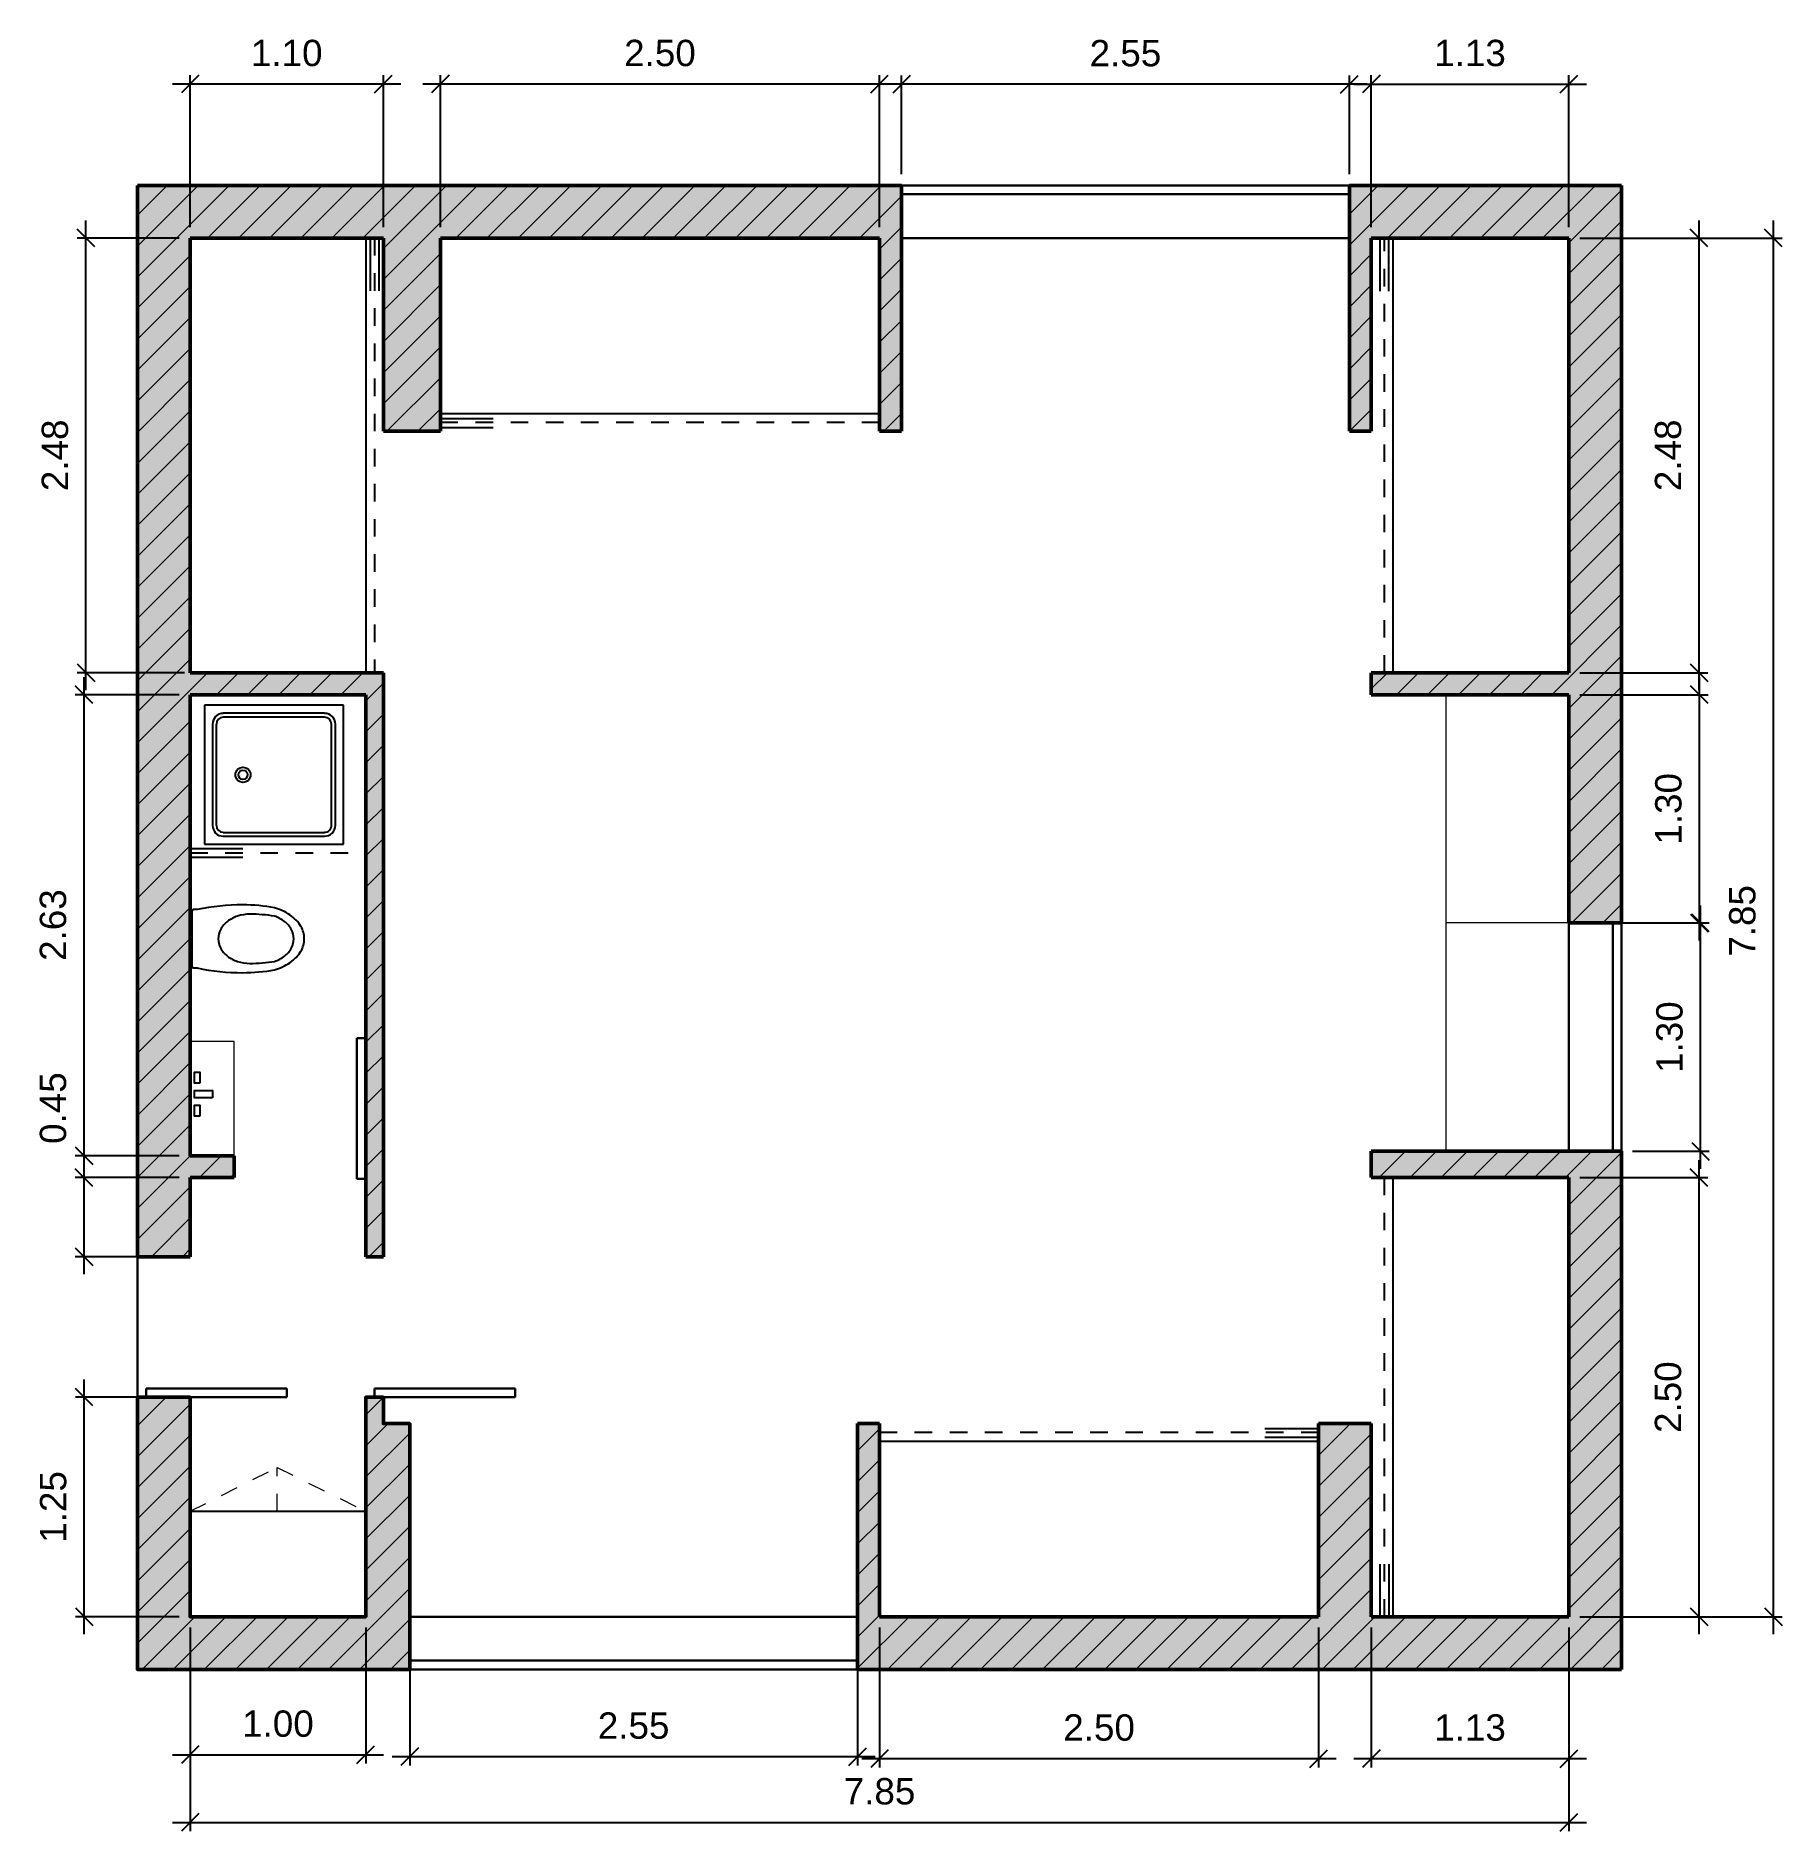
# Model space of a CAD drawing. Header units: inches. Extents: x 11.9 to 21.9, y 16.5 to 26.8.
import ezdxf

# ---------------------------------------------------------------- set-up
doc = ezdxf.new("R2010")
doc.units = ezdxf.units.IN
doc.header["$MEASUREMENT"] = 0
doc.linetypes.add('ACAD_ISO02W100', pattern=[15, 12, -3])
doc.linetypes.add('DASHED2', pattern=[0.375, 0.25, -0.125])
for name, color, linetype in [('Arredi', 7, 'Continuous'), ('OR-SN', 7, 'Continuous'), ('Particularity', 7, 'Continuous'), ('Structure', 7, 'Continuous'), ('Windows', 7, 'Continuous')]:
    doc.layers.add(name, color=color, linetype=linetype)
doc.layers.add('Quote interne', color=7, linetype='Continuous', plot=False)
doc.styles.get("Standard").update_dxf_attribs({"font": 'Arial.ttf'})
doc.linetypes.add('ZIGZAG', pattern='A,0.0001,-0.2,[131,ltypeshp.shx,S=0.2,R=0,X=-0.2,Y=0],-0.4,[131,ltypeshp.shx,S=0.2,R=180,X=0.2,Y=0],-0.2', length=0.8001)
doc.dimstyles.get("Standard").update_dxf_attribs({"dimtxt": 0.15, "dimasz": 0.1, "dimexe": 0.05, "dimexo": 0.0625, "dimgap": 0.1, "dimtad": 1, "dimzin": 0, "dimdsep": 46, "dimtxsty": 'Standard', "dimblk": 'OBLIQUE', "dimblk1": 'OBLIQUE', "dimblk2": 'OBLIQUE', "dimcen": 0.09, "dimdle": 0.1, "dimadec": 0, "dimazin": 0, "dimtfac": 1, "dimtofl": 0, "dimtmove": 0, "dimatfit": 3, "dimldrblk": 'OBLIQUE', "dimfxl": 1, "dimtolj": 1, "dimtzin": 0, "dimarcsym": 1})

# ---------------------------------------------------------------- blocks, each defined once
blk = doc.blocks.new('_Oblique')
at = {"color": 0, "linetype": 'ByBlock', "lineweight": -2}
blk.add_line((-0.5, -0.5), (0.5, 0.5), dxfattribs=at)
blk = doc.blocks.new('*D21')
at = {"layer": 'Quote interne', "color": 0, "lineweight": -2, "ltscale": 3, "transparency": 16777216}
for p, q in [((12.792, 17.707), (12.792, 16.548)), ((20.642, 17.707), (20.642, 16.548)), ((12.692, 16.598), (20.742, 16.598))]:
    blk.add_line(p, q, dxfattribs=at)
at = {"layer": 'Quote interne', "color": 0, "lineweight": -2, "ltscale": 3, "transparency": 16777216, "xscale": 0.1, "yscale": 0.1, "zscale": 0.1, "rotation": 180}
blk.add_blockref('_Oblique', (12.792, 16.598), dxfattribs=at)
at = {"layer": 'Quote interne', "color": 0, "lineweight": -2, "ltscale": 3, "transparency": 16777216, "xscale": 0.1, "yscale": 0.1, "zscale": 0.1}
blk.add_blockref('_Oblique', (20.642, 16.598), dxfattribs=at)
at = {"layer": 'Quote interne', "color": 0, "lineweight": 20, "ltscale": 3, "transparency": 16777216, "insert": (16.717, 16.774), "char_height": 0.15, "attachment_point": 5}
blk.add_mtext('\\A1;7.85', dxfattribs=at)
blk = doc.blocks.new('*D22')
at = {"layer": 'Quote interne', "color": 0, "lineweight": -2, "ltscale": 3, "transparency": 16777216}
for p, q in [((12.792, 17.707), (12.792, 16.933)), ((13.792, 17.707), (13.792, 16.933)), ((12.692, 16.983), (13.892, 16.983))]:
    blk.add_line(p, q, dxfattribs=at)
at = {"layer": 'Quote interne', "color": 0, "lineweight": -2, "ltscale": 3, "transparency": 16777216, "xscale": 0.1, "yscale": 0.1, "zscale": 0.1, "rotation": 180}
blk.add_blockref('_Oblique', (12.792, 16.983), dxfattribs=at)
at = {"layer": 'Quote interne', "color": 0, "lineweight": -2, "ltscale": 3, "transparency": 16777216, "xscale": 0.1, "yscale": 0.1, "zscale": 0.1}
blk.add_blockref('_Oblique', (13.792, 16.983), dxfattribs=at)
at = {"layer": 'Quote interne', "color": 0, "lineweight": 20, "ltscale": 3, "transparency": 16777216, "insert": (13.292, 17.159), "char_height": 0.15, "attachment_point": 5}
blk.add_mtext('\\A1;1.00', dxfattribs=at)
blk = doc.blocks.new('*D23')
at = {"layer": 'Quote interne', "color": 0, "lineweight": -2, "ltscale": 3, "transparency": 16777216}
for p, q in [((14.042, 17.707), (14.042, 16.922)), ((16.592, 17.707), (16.592, 16.922)), ((13.942, 16.972), (16.692, 16.972))]:
    blk.add_line(p, q, dxfattribs=at)
at = {"layer": 'Quote interne', "color": 0, "lineweight": -2, "ltscale": 3, "transparency": 16777216, "xscale": 0.1, "yscale": 0.1, "zscale": 0.1, "rotation": 180}
blk.add_blockref('_Oblique', (14.042, 16.972), dxfattribs=at)
at = {"layer": 'Quote interne', "color": 0, "lineweight": -2, "ltscale": 3, "transparency": 16777216, "xscale": 0.1, "yscale": 0.1, "zscale": 0.1}
blk.add_blockref('_Oblique', (16.592, 16.972), dxfattribs=at)
at = {"layer": 'Quote interne', "color": 0, "lineweight": 20, "ltscale": 3, "transparency": 16777216, "insert": (15.317, 17.148), "char_height": 0.15, "attachment_point": 5}
blk.add_mtext('\\A1;2.55', dxfattribs=at)
blk = doc.blocks.new('*D24')
at = {"layer": 'Quote interne', "color": 0, "lineweight": -2, "ltscale": 3, "transparency": 16777216}
for p, q in [((16.717, 17.707), (16.717, 16.911)), ((19.217, 17.707), (19.217, 16.911)), ((16.617, 16.961), (19.317, 16.961))]:
    blk.add_line(p, q, dxfattribs=at)
at = {"layer": 'Quote interne', "color": 0, "lineweight": -2, "ltscale": 3, "transparency": 16777216, "xscale": 0.1, "yscale": 0.1, "zscale": 0.1, "rotation": 180}
blk.add_blockref('_Oblique', (16.717, 16.961), dxfattribs=at)
at = {"layer": 'Quote interne', "color": 0, "lineweight": -2, "ltscale": 3, "transparency": 16777216, "xscale": 0.1, "yscale": 0.1, "zscale": 0.1}
blk.add_blockref('_Oblique', (19.217, 16.961), dxfattribs=at)
at = {"layer": 'Quote interne', "color": 0, "lineweight": 20, "ltscale": 3, "transparency": 16777216, "insert": (17.967, 17.137), "char_height": 0.15, "attachment_point": 5}
blk.add_mtext('\\A1;2.50', dxfattribs=at)
blk = doc.blocks.new('*D25')
at = {"layer": 'Quote interne', "color": 0, "lineweight": -2, "ltscale": 3, "transparency": 16777216}
for p, q in [((19.517, 17.707), (19.517, 16.911)), ((20.642, 17.707), (20.642, 16.911)), ((19.417, 16.961), (20.742, 16.961))]:
    blk.add_line(p, q, dxfattribs=at)
at = {"layer": 'Quote interne', "color": 0, "lineweight": -2, "ltscale": 3, "transparency": 16777216, "xscale": 0.1, "yscale": 0.1, "zscale": 0.1, "rotation": 180}
blk.add_blockref('_Oblique', (19.517, 16.961), dxfattribs=at)
at = {"layer": 'Quote interne', "color": 0, "lineweight": -2, "ltscale": 3, "transparency": 16777216, "xscale": 0.1, "yscale": 0.1, "zscale": 0.1}
blk.add_blockref('_Oblique', (20.642, 16.961), dxfattribs=at)
at = {"layer": 'Quote interne', "color": 0, "lineweight": 20, "ltscale": 3, "transparency": 16777216, "insert": (20.079, 17.137), "char_height": 0.15, "attachment_point": 5}
blk.add_mtext('\\A1;1.13', dxfattribs=at)
blk = doc.blocks.new('*D26')
at = {"layer": 'Quote interne', "color": 0, "lineweight": -2, "ltscale": 3, "transparency": 16777216}
for p, q in [((21.806, 17.669), (21.806, 25.719)), ((20.704, 25.619), (21.856, 25.619)), ((20.704, 17.769), (21.856, 17.769))]:
    blk.add_line(p, q, dxfattribs=at)
at = {"layer": 'Quote interne', "color": 0, "lineweight": -2, "ltscale": 3, "transparency": 16777216, "xscale": 0.1, "yscale": 0.1, "zscale": 0.1}
for p, rotation in [((21.806, 25.619), 90), ((21.806, 17.769), 270)]:
    blk.add_blockref('_Oblique', p, dxfattribs=dict(at, rotation=rotation))
at = {"layer": 'Quote interne', "color": 0, "lineweight": 20, "ltscale": 3, "transparency": 16777216, "insert": (21.63, 21.731), "char_height": 0.15, "attachment_point": 5, "rotation": 90}
blk.add_mtext('\\A1;7.85', dxfattribs=at)
blk = doc.blocks.new('*D27')
at = {"layer": 'Quote interne', "color": 0, "lineweight": -2, "ltscale": 3, "transparency": 16777216}
for p, q in [((21.383, 17.669), (21.383, 20.369)), ((20.704, 20.269), (21.433, 20.269)), ((20.704, 17.769), (21.433, 17.769))]:
    blk.add_line(p, q, dxfattribs=at)
at = {"layer": 'Quote interne', "color": 0, "lineweight": -2, "ltscale": 3, "transparency": 16777216, "xscale": 0.1, "yscale": 0.1, "zscale": 0.1}
for p, rotation in [((21.383, 20.269), 90), ((21.383, 17.769), 270)]:
    blk.add_blockref('_Oblique', p, dxfattribs=dict(at, rotation=rotation))
at = {"layer": 'Quote interne', "color": 0, "lineweight": 20, "ltscale": 3, "transparency": 16777216, "insert": (21.207, 19.019), "char_height": 0.15, "attachment_point": 5, "rotation": 90}
blk.add_mtext('\\A1;2.50', dxfattribs=at)
blk = doc.blocks.new('*D28')
at = {"layer": 'Quote interne', "color": 0, "lineweight": -2, "ltscale": 3, "transparency": 16777216}
for p, q in [((21.391, 20.319), (21.391, 21.819)), ((21.004, 21.719), (21.441, 21.719)), ((21.004, 20.419), (21.441, 20.419))]:
    blk.add_line(p, q, dxfattribs=at)
at = {"layer": 'Quote interne', "color": 0, "lineweight": -2, "ltscale": 3, "transparency": 16777216, "xscale": 0.1, "yscale": 0.1, "zscale": 0.1}
for p, rotation in [((21.391, 21.719), 90), ((21.391, 20.419), 270)]:
    blk.add_blockref('_Oblique', p, dxfattribs=dict(at, rotation=rotation))
at = {"layer": 'Quote interne', "color": 0, "lineweight": 20, "ltscale": 3, "transparency": 16777216, "insert": (21.215, 21.069), "char_height": 0.15, "attachment_point": 5, "rotation": 90}
blk.add_mtext('\\A1;1.30', dxfattribs=at)
blk = doc.blocks.new('*D29')
at = {"layer": 'Quote interne', "color": 0, "lineweight": -2, "ltscale": 3, "transparency": 16777216}
for p, q in [((21.385, 21.619), (21.385, 23.119)), ((20.704, 23.019), (21.435, 23.019)), ((20.704, 21.719), (21.435, 21.719))]:
    blk.add_line(p, q, dxfattribs=at)
at = {"layer": 'Quote interne', "color": 0, "lineweight": -2, "ltscale": 3, "transparency": 16777216, "xscale": 0.1, "yscale": 0.1, "zscale": 0.1}
for p, rotation in [((21.385, 23.019), 90), ((21.385, 21.719), 270)]:
    blk.add_blockref('_Oblique', p, dxfattribs=dict(at, rotation=rotation))
at = {"layer": 'Quote interne', "color": 0, "lineweight": 20, "ltscale": 3, "transparency": 16777216, "insert": (21.209, 22.369), "char_height": 0.15, "attachment_point": 5, "rotation": 90}
blk.add_mtext('\\A1;1.30', dxfattribs=at)
blk = doc.blocks.new('*D30')
at = {"layer": 'Quote interne', "color": 0, "lineweight": -2, "ltscale": 3, "transparency": 16777216}
for p, q in [((21.383, 23.044), (21.383, 25.719)), ((20.704, 25.619), (21.433, 25.619)), ((20.704, 23.144), (21.433, 23.144))]:
    blk.add_line(p, q, dxfattribs=at)
at = {"layer": 'Quote interne', "color": 0, "lineweight": -2, "ltscale": 3, "transparency": 16777216, "xscale": 0.1, "yscale": 0.1, "zscale": 0.1}
for p, rotation in [((21.383, 25.619), 90), ((21.383, 23.144), 270)]:
    blk.add_blockref('_Oblique', p, dxfattribs=dict(at, rotation=rotation))
at = {"layer": 'Quote interne', "color": 0, "lineweight": 20, "ltscale": 3, "transparency": 16777216, "insert": (21.207, 24.382), "char_height": 0.15, "attachment_point": 5, "rotation": 90}
blk.add_mtext('\\A1;2.48', dxfattribs=at)
blk = doc.blocks.new('*D31')
at = {"layer": 'Quote interne', "color": 0, "lineweight": -2, "ltscale": 3, "transparency": 16777216}
for p, q in [((16.817, 26.496), (14.117, 26.496)), ((14.217, 25.682), (14.217, 26.546)), ((16.717, 25.682), (16.717, 26.546))]:
    blk.add_line(p, q, dxfattribs=at)
at = {"layer": 'Quote interne', "color": 0, "lineweight": -2, "ltscale": 3, "transparency": 16777216, "xscale": 0.1, "yscale": 0.1, "zscale": 0.1, "rotation": 180}
blk.add_blockref('_Oblique', (14.217, 26.496), dxfattribs=at)
at = {"layer": 'Quote interne', "color": 0, "lineweight": -2, "ltscale": 3, "transparency": 16777216, "xscale": 0.1, "yscale": 0.1, "zscale": 0.1}
blk.add_blockref('_Oblique', (16.717, 26.496), dxfattribs=at)
at = {"layer": 'Quote interne', "color": 0, "lineweight": 20, "ltscale": 3, "transparency": 16777216, "insert": (15.467, 26.672), "char_height": 0.15, "attachment_point": 5}
blk.add_mtext('\\A1;2.50', dxfattribs=at)
blk = doc.blocks.new('*D32')
at = {"layer": 'Quote interne', "color": 0, "lineweight": -2, "ltscale": 3, "transparency": 16777216}
for p, q in [((13.992, 26.496), (12.692, 26.496)), ((12.792, 25.682), (12.792, 26.546)), ((13.892, 25.682), (13.892, 26.546))]:
    blk.add_line(p, q, dxfattribs=at)
at = {"layer": 'Quote interne', "color": 0, "lineweight": -2, "ltscale": 3, "transparency": 16777216, "xscale": 0.1, "yscale": 0.1, "zscale": 0.1, "rotation": 180}
blk.add_blockref('_Oblique', (12.792, 26.496), dxfattribs=at)
at = {"layer": 'Quote interne', "color": 0, "lineweight": -2, "ltscale": 3, "transparency": 16777216, "xscale": 0.1, "yscale": 0.1, "zscale": 0.1}
blk.add_blockref('_Oblique', (13.892, 26.496), dxfattribs=at)
at = {"layer": 'Quote interne', "color": 0, "lineweight": 20, "ltscale": 3, "transparency": 16777216, "insert": (13.342, 26.672), "char_height": 0.15, "attachment_point": 5}
blk.add_mtext('\\A1;1.10', dxfattribs=at)
blk = doc.blocks.new('*D33')
at = {"layer": 'Quote interne', "color": 0, "lineweight": -2, "ltscale": 3, "transparency": 16777216}
for p, q in [((19.417, 26.496), (20.742, 26.496)), ((19.517, 25.682), (19.517, 26.546)), ((20.642, 25.682), (20.642, 26.546))]:
    blk.add_line(p, q, dxfattribs=at)
at = {"layer": 'Quote interne', "color": 0, "lineweight": -2, "ltscale": 3, "transparency": 16777216, "xscale": 0.1, "yscale": 0.1, "zscale": 0.1, "rotation": 180}
blk.add_blockref('_Oblique', (19.517, 26.496), dxfattribs=at)
at = {"layer": 'Quote interne', "color": 0, "lineweight": -2, "ltscale": 3, "transparency": 16777216, "xscale": 0.1, "yscale": 0.1, "zscale": 0.1}
blk.add_blockref('_Oblique', (20.642, 26.496), dxfattribs=at)
at = {"layer": 'Quote interne', "color": 0, "lineweight": 20, "ltscale": 3, "transparency": 16777216, "insert": (20.079, 26.672), "char_height": 0.15, "attachment_point": 5}
blk.add_mtext('\\A1;1.13', dxfattribs=at)
blk = doc.blocks.new('*D34')
at = {"layer": 'Quote interne', "color": 0, "lineweight": -2, "ltscale": 3, "transparency": 16777216}
for p, q in [((19.492, 26.495), (16.742, 26.495)), ((16.842, 25.982), (16.842, 26.545)), ((19.392, 25.982), (19.392, 26.545))]:
    blk.add_line(p, q, dxfattribs=at)
at = {"layer": 'Quote interne', "color": 0, "lineweight": -2, "ltscale": 3, "transparency": 16777216, "xscale": 0.1, "yscale": 0.1, "zscale": 0.1, "rotation": 180}
blk.add_blockref('_Oblique', (16.842, 26.495), dxfattribs=at)
at = {"layer": 'Quote interne', "color": 0, "lineweight": -2, "ltscale": 3, "transparency": 16777216, "xscale": 0.1, "yscale": 0.1, "zscale": 0.1}
blk.add_blockref('_Oblique', (19.392, 26.495), dxfattribs=at)
at = {"layer": 'Quote interne', "color": 0, "lineweight": 20, "ltscale": 3, "transparency": 16777216, "insert": (18.117, 26.671), "char_height": 0.15, "attachment_point": 5}
blk.add_mtext('\\A1;2.55', dxfattribs=at)
blk = doc.blocks.new('*D35')
at = {"layer": 'Quote interne', "color": 0, "lineweight": -2, "ltscale": 3, "transparency": 16777216}
for p, q in [((12.188, 20.269), (12.188, 20.96)), ((12.729, 20.269), (12.138, 20.269)), ((12.188, 19.719), (12.188, 20.269)), ((12.729, 19.819), (12.138, 19.819))]:
    blk.add_line(p, q, dxfattribs=at)
at = {"layer": 'Quote interne', "color": 0, "lineweight": -2, "ltscale": 3, "transparency": 16777216, "xscale": 0.1, "yscale": 0.1, "zscale": 0.1}
for p, rotation in [((12.188, 20.269), 90), ((12.188, 19.819), 270)]:
    blk.add_blockref('_Oblique', p, dxfattribs=dict(at, rotation=rotation))
at = {"layer": 'Quote interne', "color": 0, "lineweight": 20, "ltscale": 3, "transparency": 16777216, "insert": (12.012, 20.665), "char_height": 0.15, "attachment_point": 5, "rotation": 90}
blk.add_mtext('\\A1;0.45', dxfattribs=at)
blk = doc.blocks.new('*D36')
at = {"layer": 'Quote interne', "color": 0, "lineweight": -2, "ltscale": 3, "transparency": 16777216}
for p, q in [((12.188, 20.294), (12.188, 23.119)), ((12.729, 23.019), (12.138, 23.019)), ((12.729, 20.394), (12.138, 20.394))]:
    blk.add_line(p, q, dxfattribs=at)
at = {"layer": 'Quote interne', "color": 0, "lineweight": -2, "ltscale": 3, "transparency": 16777216, "xscale": 0.1, "yscale": 0.1, "zscale": 0.1}
for p, rotation in [((12.188, 23.019), 90), ((12.188, 20.394), 270)]:
    blk.add_blockref('_Oblique', p, dxfattribs=dict(at, rotation=rotation))
at = {"layer": 'Quote interne', "color": 0, "lineweight": 20, "ltscale": 3, "transparency": 16777216, "insert": (12.012, 21.707), "char_height": 0.15, "attachment_point": 5, "rotation": 90}
blk.add_mtext('\\A1;2.63', dxfattribs=at)
blk = doc.blocks.new('*D37')
at = {"layer": 'Quote interne', "color": 0, "lineweight": -2, "ltscale": 3, "transparency": 16777216}
for p, q in [((12.199, 23.044), (12.199, 25.719)), ((12.729, 25.619), (12.149, 25.619)), ((12.76, 23.144), (12.149, 23.144))]:
    blk.add_line(p, q, dxfattribs=at)
at = {"layer": 'Quote interne', "color": 0, "lineweight": -2, "ltscale": 3, "transparency": 16777216, "xscale": 0.1, "yscale": 0.1, "zscale": 0.1}
for p, rotation in [((12.199, 25.619), 90), ((12.199, 23.144), 270)]:
    blk.add_blockref('_Oblique', p, dxfattribs=dict(at, rotation=rotation))
at = {"layer": 'Quote interne', "color": 0, "lineweight": 20, "ltscale": 3, "transparency": 16777216, "insert": (12.023, 24.382), "char_height": 0.15, "attachment_point": 5, "rotation": 90}
blk.add_mtext('\\A1;2.48', dxfattribs=at)
blk = doc.blocks.new('*D38')
at = {"layer": 'Quote interne', "color": 0, "lineweight": -2, "ltscale": 3, "transparency": 16777216}
for p, q in [((12.189, 17.669), (12.189, 19.119)), ((12.729, 19.019), (12.139, 19.019)), ((12.729, 17.769), (12.139, 17.769))]:
    blk.add_line(p, q, dxfattribs=at)
at = {"layer": 'Quote interne', "color": 0, "lineweight": -2, "ltscale": 3, "transparency": 16777216, "xscale": 0.1, "yscale": 0.1, "zscale": 0.1}
for p, rotation in [((12.189, 19.019), 90), ((12.189, 17.769), 270)]:
    blk.add_blockref('_Oblique', p, dxfattribs=dict(at, rotation=rotation))
at = {"layer": 'Quote interne', "color": 0, "lineweight": 20, "ltscale": 3, "transparency": 16777216, "insert": (12.013, 18.394), "char_height": 0.15, "attachment_point": 5, "rotation": 90}
blk.add_mtext('\\A1;1.25', dxfattribs=at)
blk = doc.blocks.new('SN71')
at = {"layer": 'OR-SN'}
blk.add_lwpolyline([(-0.166, -0.023, -0.088162), (-0.166, -0.03, 0.051196), (-0.193, -0.29, 0.042882), (-0.177, -0.471, 0.081394), (-0.136, -0.558, 0.10697), (-0.07, -0.621, 0.136399), (0, -0.64, 0.136399), (0.07, -0.621, 0.10697), (0.136, -0.558, 0.081394), (0.177, -0.471, 0.042882), (0.193, -0.29, 0.051182), (0.166, -0.03), (0.166, -0.01, 0.414214), (0.156, 0), (-0.156, 0, 0.414214), (-0.166, -0.01), (-0.166, -0.03)], format="xyb", dxfattribs=at)
blk.add_lwpolyline([(-0.14, -0.33, 0.039602), (-0.129, -0.471, 0.087567), (-0.099, -0.527, 0.105488), (-0.052, -0.567, 0.122953), (0, -0.58, 0.122953), (0.052, -0.567, 0.105488), (0.099, -0.527, 0.087567), (0.129, -0.471, 0.039602), (0.14, -0.33, 0.078075), (0.129, -0.259, 0.087567), (0.099, -0.203, 0.105488), (0.052, -0.163, 0.122953), (0, -0.15, 0.122953), (-0.052, -0.163, 0.105488), (-0.099, -0.203, 0.087567), (-0.129, -0.259, 0.078075)], format="xyb", close=True, dxfattribs=at)

msp = doc.modelspace()

# ---------------------------------------------------------------- hatches: boundary and pattern name
at = {"layer": 'Particularity', "lineweight": 20, "ltscale": 3}
h = msp.add_hatch(dxfattribs=at)
h.set_pattern_fill('ANSI31')
h.paths.add_polyline_path([(12.792, 20.269), (12.792, 19.819), (12.492, 19.819), (12.492, 25.919), (16.842, 25.919), (16.842, 25.619), (16.842, 24.519), (16.717, 24.519), (16.717, 25.619), (14.217, 25.619), (14.217, 24.519), (13.892, 24.519), (13.892, 25.619), (12.792, 25.619), (12.792, 23.144), (13.892, 23.144), (13.892, 19.819), (13.792, 19.819), (13.792, 23.019), (12.792, 23.019), (12.792, 20.394), (13.042, 20.394), (13.042, 20.269)])
h.paths.add_polyline_path([(19.392, 25.619), (19.392, 25.919), (20.942, 25.919), (20.942, 21.719), (20.642, 21.719), (20.642, 23.019), (19.517, 23.019), (19.517, 23.144), (20.642, 23.144), (20.642, 25.619), (19.517, 25.619), (19.517, 24.519), (19.392, 24.519)])
h.paths.add_polyline_path([(16.592, 17.469), (20.942, 17.469), (20.942, 20.419), (20.642, 20.419), (19.517, 20.419), (19.517, 20.269), (20.642, 20.269), (20.642, 17.769), (19.517, 17.769), (19.517, 18.869), (19.217, 18.869), (19.217, 17.769), (16.717, 17.769), (16.717, 18.869), (16.592, 18.869)])
h.paths.add_polyline_path([(12.492, 17.469), (14.042, 17.469), (14.042, 18.869), (13.892, 18.869), (13.892, 19.019), (13.792, 19.019), (13.792, 17.769), (12.792, 17.769), (12.792, 19.019), (12.492, 19.019)])
h.paths.add_polyline_path([(13.042, 20.269), (13.042, 20.275), (12.792, 20.269)])
h = msp.add_hatch(color=253, dxfattribs=at)
h.dxf.hatch_style = 1
h.paths.add_polyline_path([(12.792, 23.019), (13.792, 23.019), (13.792, 19.819), (13.892, 19.819), (13.892, 23.144), (12.792, 23.144), (12.792, 25.619), (13.892, 25.619), (13.892, 24.519), (14.217, 24.519), (14.217, 25.619), (16.717, 25.619), (16.717, 24.519), (16.842, 24.519), (16.842, 25.619), (16.842, 25.919), (12.492, 25.919), (12.492, 19.819), (12.792, 19.819), (12.792, 20.269), (13.042, 20.269), (13.042, 20.394), (12.792, 20.394)])
h = msp.add_hatch(dxfattribs=at)
h.set_pattern_fill('ANSI32')
h.paths.add_polyline_path([(19.392, 25.619), (19.392, 25.919), (20.942, 25.919), (20.942, 21.719), (20.642, 21.719), (20.642, 23.019), (19.517, 23.019), (19.517, 23.144), (20.642, 23.144), (20.642, 25.619), (19.517, 25.619), (19.517, 24.519), (19.392, 24.519)])
h = msp.add_hatch(color=253, dxfattribs=at)
h.dxf.hatch_style = 1
h.paths.add_polyline_path([(20.942, 25.919), (19.392, 25.919), (19.392, 25.619), (19.392, 24.519), (19.517, 24.519), (19.517, 25.619), (20.642, 25.619), (20.642, 23.144), (19.517, 23.144), (19.517, 23.019), (20.642, 23.019), (20.642, 21.719), (20.942, 21.719)])
h = msp.add_hatch(color=253, dxfattribs=at)
h.dxf.hatch_style = 1
h.paths.add_polyline_path([(16.717, 17.769), (16.717, 18.869), (16.592, 18.869), (16.592, 17.469), (20.942, 17.469), (20.942, 20.419), (20.642, 20.419), (19.517, 20.419), (19.517, 20.269), (20.642, 20.269), (20.642, 17.769), (19.517, 17.769), (19.517, 18.869), (19.217, 18.869), (19.217, 17.769)])
h = msp.add_hatch(color=253, dxfattribs=at)
h.dxf.hatch_style = 1
h.paths.add_polyline_path([(12.792, 19.019), (12.492, 19.019), (12.492, 17.469), (14.042, 17.469), (14.042, 18.869), (13.892, 18.869), (13.892, 19.019), (13.792, 19.019), (13.792, 17.769), (12.792, 17.769)])
h = msp.add_hatch(dxfattribs=at)
h.set_pattern_fill('ANSI32')
edge = h.paths.add_edge_path(flags=17)
edge.add_line((13.792, 19.019), (13.792, 17.769))

# ---------------------------------------------------------------- linework, layer by layer
for points in [[(12.847, 20.807), (12.816, 20.807), (12.816, 20.869), (12.847, 20.869)], [(12.92, 20.723), (12.816, 20.723), (12.816, 20.765), (12.92, 20.765)], [(12.847, 20.619), (12.816, 20.619), (12.816, 20.681), (12.847, 20.681)]]:
    msp.add_lwpolyline(points, close=True)
at = {"layer": 'Arredi'}
for p, q in [((13.666, 22.96), (12.873, 22.96)), ((12.873, 22.96), (12.873, 22.167)), ((13.557, 22.913), (12.981, 22.913)), ((13.666, 22.167), (13.666, 22.96)), ((12.919, 22.851), (12.919, 22.275)), ((12.941, 22.851), (12.941, 22.275)), ((13.557, 22.891), (12.981, 22.891)), ((13.597, 22.275), (13.597, 22.851)), ((13.619, 22.275), (13.619, 22.851)), ((12.981, 22.235), (13.557, 22.235)), ((12.981, 22.213), (13.557, 22.213)), ((12.873, 22.167), (13.666, 22.167))]:
    msp.add_line(p, q, dxfattribs=at)
for radius in [0.0432, 0.0264]:
    msp.add_circle((13.093, 22.563), radius, dxfattribs=at)
for centre, radius, start, end in [((12.981, 22.851), 0.0617, 90, 180), ((13.557, 22.851), 0.0617, 0, 90), ((12.981, 22.851), 0.0397, 90, 180), ((13.557, 22.851), 0.0397, 0, 90), ((12.981, 22.275), 0.0617, 180, 269.9997), ((12.981, 22.275), 0.0397, 180, 269.9997), ((13.557, 22.275), 0.0397, 269.9997, 0), ((13.557, 22.275), 0.0617, 269.9997, 0)]:
    msp.add_arc(centre, radius, start, end, dxfattribs=at)
at = {"layer": 'Particularity', "color": 7, "lineweight": 25}
for p, q in [((13.792, 25.619), (13.792, 23.144)), ((19.642, 23.144), (19.642, 25.619)), ((16.717, 24.619), (14.217, 24.619)), ((19.642, 17.769), (19.642, 20.269)), ((16.717, 18.769), (19.217, 18.769)), ((12.792, 18.369), (13.792, 18.369))]:
    msp.add_line(p, q, dxfattribs=at)
at = {"layer": 'Particularity', "color": 7, "linetype": 'ZIGZAG', "lineweight": 25, "ltscale": 0.1}
for p, q in [((13.817, 25.619), (13.817, 25.319)), ((13.867, 25.619), (13.867, 25.319)), ((19.565, 25.617), (19.565, 25.317)), ((19.615, 25.617), (19.615, 25.317)), ((14.517, 24.589), (14.217, 24.589)), ((14.517, 24.539), (14.217, 24.539)), ((13.092, 22.142), (12.792, 22.142)), ((13.092, 22.092), (12.792, 22.092)), ((19.211, 18.839), (18.911, 18.839)), ((19.211, 18.789), (18.911, 18.789)), ((19.566, 18.069), (19.566, 17.769)), ((19.616, 18.069), (19.616, 17.769))]:
    msp.add_line(p, q, dxfattribs=at)
at = {"layer": 'Particularity', "color": 7, "linetype": 'DASHED2', "lineweight": 25, "ltscale": 0.2}
for p, q in [((13.842, 25.619), (13.842, 23.144)), ((19.592, 23.144), (19.592, 25.619)), ((16.717, 24.569), (14.217, 24.569)), ((12.792, 22.119), (13.792, 22.119)), ((19.592, 17.769), (19.592, 20.269)), ((16.717, 18.819), (19.217, 18.819))]:
    msp.add_line(p, q, dxfattribs=at)
at = {"layer": 'Particularity', "color": 7, "lineweight": 20, "ltscale": 3}
for p, q in [((19.942, 23.019), (19.942, 20.419)), ((20.642, 21.719), (19.942, 21.719))]:
    msp.add_line(p, q, dxfattribs=at)
at = {"layer": 'Particularity', "lineweight": 20, "ltscale": 3}
for p, q in [((13.042, 21.045), (12.792, 21.045)), ((13.042, 20.395), (13.042, 21.045))]:
    msp.add_line(p, q, dxfattribs=at)
at = {"layer": 'Particularity', "color": 7, "linetype": 'DASHED2', "lineweight": 20, "ltscale": 0.2}
for p, q in [((12.792, 18.369), (13.287, 18.619)), ((13.287, 18.369), (13.287, 18.619)), ((13.287, 18.619), (13.792, 18.369))]:
    msp.add_line(p, q, dxfattribs=at)
at = {"layer": 'Structure', "color": 7, "lineweight": 50}
for p, q in [((12.492, 25.919), (12.492, 19.819)), ((16.842, 25.919), (12.492, 25.919)), ((13.792, 25.919), (13.792, 25.919)), ((13.892, 25.919), (13.892, 25.919)), ((16.842, 25.619), (16.842, 25.919)), ((20.942, 25.919), (19.392, 25.919)), ((19.392, 25.619), (19.392, 25.919)), ((19.517, 25.919), (19.517, 25.919)), ((20.942, 21.719), (20.942, 25.919)), ((12.792, 25.619), (12.792, 23.144)), ((13.892, 25.619), (12.792, 25.619)), ((13.892, 24.519), (13.892, 25.619)), ((14.217, 24.519), (14.217, 25.619)), ((16.717, 25.619), (14.217, 25.619)), ((16.717, 24.519), (16.717, 25.619)), ((16.842, 24.519), (16.842, 25.619)), ((19.392, 24.519), (19.392, 25.619)), ((20.642, 25.619), (19.517, 25.619)), ((19.517, 24.519), (19.517, 25.619)), ((20.642, 23.144), (20.642, 25.619)), ((14.217, 24.519), (13.892, 24.519)), ((16.717, 24.519), (16.842, 24.519)), ((19.517, 24.519), (19.392, 24.519)), ((20.942, 24.519), (20.942, 24.519)), ((12.792, 23.144), (12.792, 23.144)), ((12.792, 23.144), (13.892, 23.144)), ((13.892, 19.819), (13.892, 23.144)), ((19.517, 23.144), (20.642, 23.144)), ((19.517, 23.019), (19.517, 23.144)), ((12.792, 23.019), (13.792, 23.019)), ((12.792, 23.019), (12.792, 20.394)), ((13.792, 19.819), (13.792, 23.019)), ((19.517, 23.019), (20.642, 23.019)), ((19.517, 23.019), (19.517, 23.019)), ((20.642, 21.719), (20.642, 23.019)), ((12.492, 21.719), (12.492, 21.719)), ((20.642, 21.719), (20.942, 21.719)), ((12.492, 20.419), (12.492, 20.419)), ((13.042, 20.394), (12.792, 20.394)), ((13.042, 20.269), (13.042, 20.394)), ((19.517, 20.269), (19.517, 20.419)), ((19.517, 20.419), (20.642, 20.419)), ((19.517, 20.269), (19.517, 20.419)), ((20.642, 20.419), (20.942, 20.419)), ((20.942, 17.469), (20.942, 20.419)), ((12.492, 20.269), (12.492, 20.269)), ((12.792, 20.269), (13.042, 20.269)), ((12.792, 20.269), (12.792, 19.819)), ((19.517, 20.269), (20.642, 20.269)), ((20.642, 17.769), (20.642, 20.269)), ((12.792, 19.819), (12.492, 19.819)), ((13.792, 19.819), (13.892, 19.819)), ((12.792, 19.019), (12.792, 19.019)), ((13.792, 19.019), (13.792, 17.769)), ((20.942, 19.019), (20.942, 19.019)), ((12.492, 18.869), (12.492, 18.869)), ((16.592, 18.869), (16.717, 18.869)), ((16.592, 18.869), (16.592, 17.469)), ((16.717, 18.869), (16.717, 17.769)), ((19.217, 18.869), (19.217, 17.769)), ((19.217, 18.869), (19.517, 18.869)), ((19.517, 18.869), (19.517, 17.769)), ((20.942, 18.869), (20.942, 18.869)), ((20.942, 18.869), (20.942, 18.869)), ((16.592, 17.769), (16.592, 17.769)), ((16.717, 17.769), (19.217, 17.769)), ((19.517, 17.769), (20.642, 17.769)), ((16.592, 17.519), (16.592, 17.519)), ((13.892, 17.469), (13.892, 17.469)), ((16.592, 17.469), (20.942, 17.469))]:
    msp.add_line(p, q, dxfattribs=at)
at = {"layer": 'Structure', "color": 7, "linetype": 'ACAD_ISO02W100', "lineweight": 50, "ltscale": 3}
msp.add_line((12.792, 20.269), (12.792, 19.819), dxfattribs=at)
at = {"layer": 'Structure', "color": 7, "lineweight": 50}
msp.add_lwpolyline([(13.892, 19.019), (13.892, 18.869), (14.042, 18.869), (14.042, 17.469), (12.492, 17.469), (12.492, 19.019), (12.792, 19.019), (12.792, 17.769), (13.792, 17.769), (13.792, 19.019)], close=True, dxfattribs=at)
at = {"layer": 'Windows', "color": 7, "linetype": 'ACAD_ISO02W100', "lineweight": 30, "ltscale": 3}
for p, q in [((16.842, 25.919), (19.392, 25.919)), ((16.842, 25.869), (19.392, 25.869)), ((16.842, 25.619), (19.392, 25.619)), ((20.892, 20.419), (20.892, 21.719)), ((20.942, 20.419), (20.942, 21.719)), ((13.742, 21.063), (13.792, 21.063)), ((13.742, 20.263), (13.742, 21.063)), ((13.792, 21.063), (13.792, 20.263)), ((13.792, 20.263), (13.742, 20.263)), ((12.492, 19.819), (12.492, 19.019)), ((12.542, 19.069), (12.542, 19.019)), ((13.342, 19.069), (12.542, 19.069)), ((12.542, 19.019), (13.342, 19.019)), ((13.342, 19.019), (13.342, 19.069)), ((13.842, 19.019), (13.842, 19.069)), ((13.842, 19.069), (14.642, 19.069)), ((14.642, 19.019), (13.842, 19.019)), ((14.642, 19.069), (14.642, 19.019)), ((14.042, 17.769), (16.592, 17.769)), ((16.717, 17.769), (16.857, 17.769)), ((14.042, 17.519), (16.592, 17.519)), ((14.042, 17.469), (16.592, 17.469))]:
    msp.add_line(p, q, dxfattribs=at)
at = {"layer": 'Windows', "color": 7, "lineweight": 30, "ltscale": 3}
msp.add_line((20.642, 21.719), (20.642, 20.419), dxfattribs=at)

# ---------------------------------------------------------------- block references
at = {"layer": 'Arredi', "rotation": 90}
msp.add_blockref('SN71', (12.802, 21.629), dxfattribs=at)

# ---------------------------------------------------------------- dimensions: what is measured, and where the dimension line sits
at = {"layer": 'Quote interne', "color": 7, "lineweight": 20, "ltscale": 3}
for base, p1, p2, picture, middle in [((12.792, 26.496), (13.892, 25.619), (12.792, 25.619), '*D32', (13.342, 26.672)), ((14.217, 26.496), (16.717, 25.619), (14.217, 25.619), '*D31', (15.467, 26.672)), ((16.842, 26.495), (19.392, 25.919), (16.842, 25.919), '*D34', (18.117, 26.671)), ((20.641532132, 26.495764867), (19.516532132, 25.619084034), (20.641532132, 25.619084034), '*D33', (20.079032132, 26.67178806)), ((20.642, 16.598), (12.792, 17.769), (20.642, 17.769), '*D21', (16.717, 16.774)), ((13.792, 16.983), (12.792, 17.769), (13.792, 17.769), '*D22', (13.292, 17.159)), ((16.592, 16.972), (14.042, 17.769), (16.592, 17.769), '*D23', (15.317, 17.148)), ((19.217, 16.961), (16.717, 17.769), (19.217, 17.769), '*D24', (17.967, 17.137)), ((20.641532132, 16.960750813), (19.516532132, 17.769084034), (20.641532132, 17.769084034), '*D25', (20.079032132, 17.136774006))]:
    dim = msp.add_linear_dim(base=base, p1=p1, p2=p2, dimstyle='Standard', dxfattribs=at)
    dim.commit()
    dim.dimension.update_dxf_attribs({"geometry": picture, "text_midpoint": middle})
for base, p1, p2, picture, middle in [((12.198645421, 25.619084034), (12.822472869, 23.144084034), (12.791532132, 25.619084034), '*D37', (12.022622229, 24.381584034)), ((21.382828003, 25.619084034), (20.641532132, 23.144084034), (20.641532132, 25.619084034), '*D30', (21.20680481, 24.381584034)), ((12.188418731, 23.019084034), (12.791532132, 20.394084034), (12.791532132, 23.019084034), '*D36', (12.012395538, 21.706584034)), ((21.385, 23.019), (20.642, 21.719), (20.642, 23.019), '*D29', (21.209, 22.369)), ((21.391, 21.719), (20.942, 20.419), (20.942, 21.719), '*D28', (21.215, 21.069)), ((12.188, 20.269), (12.792, 19.819), (12.792, 20.269), '*D35', (12.012, 20.665)), ((21.383, 20.269), (20.642, 17.769), (20.642, 20.269), '*D27', (21.207, 19.019)), ((12.189, 19.019), (12.792, 17.769), (12.792, 19.019), '*D38', (12.013, 18.394))]:
    dim = msp.add_linear_dim(base=base, p1=p1, p2=p2, angle=90, dimstyle='Standard', dxfattribs=at)
    dim.commit()
    dim.dimension.update_dxf_attribs({"geometry": picture, "text_midpoint": middle})
dim = msp.add_linear_dim(base=(21.806, 25.619), p1=(20.642, 17.769), p2=(20.642, 25.619), angle=90, dimstyle='Standard', dxfattribs=at)
dim.commit()
dim.dimension.update_dxf_attribs({"geometry": '*D26', "text_midpoint": (21.806, 21.731), "dimtype": 160})

doc.saveas('drawing.dxf')
